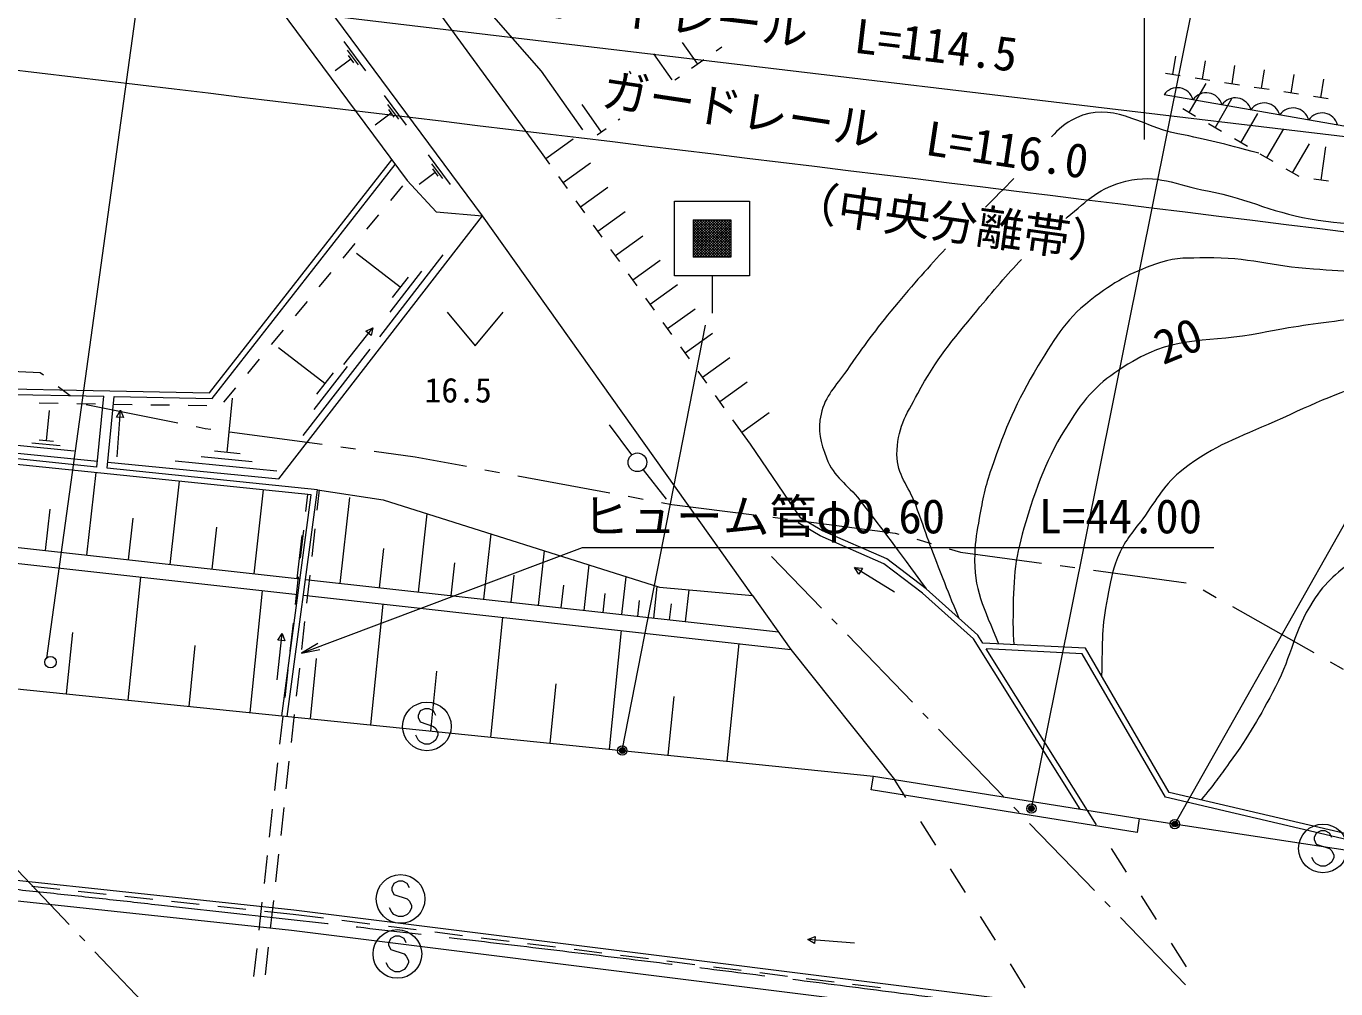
# Model space of a CAD drawing. Units: millimetres, scale not verified. Extents: x 40000 to 680000, y 20000 to 380000.
# Drawn here: x 472646 to 542625, y 294604 to 346059 of the extents above; entities that cross this region are included whole.
import ezdxf
from ezdxf.enums import TextEntityAlignment as Align

# ---------------------------------------------------------------- set-up
doc = ezdxf.new("R2010")
doc.units = ezdxf.units.MM
doc.header["$LTSCALE"] = 1000
doc.header["$PDMODE"] = 32
doc.header["$PDSIZE"] = 500
doc.linetypes.add('CHAIN', pattern=[18.5, 12, -1.5, 3.5, -1.5])
for name, color, linetype, lineweight in [('M-BGD', 7, 'Continuous', 13), ('M-BMK', 2, 'CHAIN', 13), ('M-BMK-ROW', 30, 'Continuous', 13), ('M-STR-HTXT', 7, 'Continuous', 13), ('M-STR-STR1', 1, 'Continuous', 13), ('M-STR-STRC', 7, 'Continuous', 13)]:
    doc.layers.add(name, color=color, linetype=linetype, lineweight=lineweight)
doc.styles.add('ＭＳ ゴシック', font='')
doc.styles.get('ＭＳ ゴシック').set_extended_font_data('MS Gothic')

# ---------------------------------------------------------------- blocks, each defined once
blk = doc.blocks.new('open_arrow')
at = {"color": 0, "linetype": 'Continuous', "lineweight": -2}
blk.add_lwpolyline([(7.5, 1.25), (0, 0), (7.5, -1.25)], dxfattribs=at)

msp = doc.modelspace()

# ---------------------------------------------------------------- linework, layer by layer
at = {"layer": 'M-BGD'}
for p, q in [((482409, 352105), (493002, 337804)), ((497036, 335927), (485019, 352105)), ((500185, 339307), (490828, 352105)), ((489614, 345248), (490785, 343671)), ((508529, 344027), (507712, 345184)), ((489989, 344303), (489148, 343679)), ((489802, 344775), (490387, 343987)), ((489843, 344500), (490136, 344106)), ((507162, 343189), (506184, 344574)), ((509812, 344934), (509509, 344720)), ((533920, 343470), (534075, 344458)), ((504971, 343519), (504877, 343651)), ((508856, 344258), (508203, 343796)), ((535501, 343223), (535655, 344211)), ((537082, 342976), (537236, 343964)), ((538662, 342729), (538817, 343717)), ((507549, 343335), (507311, 343167)), ((534315, 343409), (533525, 343532)), ((534788, 341438), (535693, 342993)), ((535896, 343161), (535106, 343285)), ((537477, 342914), (536686, 343038)), ((540243, 342481), (540398, 343469)), ((541824, 342234), (541978, 343222)), ((491767, 342349), (492942, 340767)), ((539058, 342667), (538267, 342790)), ((540638, 342420), (539848, 342543)), ((542219, 342172), (541429, 342296)), ((491955, 341875), (492543, 341084)), ((491997, 341599), (492291, 341203)), ((503394, 340399), (502355, 341869)), ((535134, 341236), (534442, 341639)), ((536171, 340633), (537076, 342189)), ((492144, 341401), (491300, 340774)), ((504361, 341082), (504282, 341027)), ((536516, 340432), (535825, 340834)), ((537554, 339828), (538459, 341384)), ((503629, 340565), (503158, 340233)), ((538936, 339023), (539842, 340579)), ((500410, 338992), (501873, 340040)), ((537899, 339627), (537208, 340029)), ((540319, 338218), (541225, 339774)), ((541845, 337827), (542093, 339610)), ((494117, 339184), (495297, 337597)), ((494306, 338709), (494896, 337915)), ((500635, 338678), (500185, 339307)), ((501333, 337702), (502797, 338750)), ((539282, 338822), (538591, 339224)), ((494495, 338233), (493649, 337604)), ((494348, 338432), (494643, 338035)), ((501566, 337377), (501100, 338028)), ((540665, 338017), (539974, 338420)), ((492129, 336747), (492766, 337518)), ((502264, 336401), (503728, 337449)), ((542241, 337772), (541449, 337882)), ((502497, 336076), (502031, 336727)), ((490855, 335205), (491492, 335976)), ((511451, 315634), (497036, 335927)), ((503195, 335100), (504659, 336148)), ((503428, 334775), (502963, 335426)), ((504127, 333799), (505590, 334847)), ((489581, 333664), (490218, 334434)), ((492633, 332100), (490300, 333906)), ((494910, 333835), (491522, 329461)), ((504359, 333474), (503894, 334124)), ((505058, 332498), (506522, 333546)), ((488307, 332122), (488944, 332893)), ((493771, 332967), (492078, 330780)), ((493056, 332646), (492210, 331553)), ((505291, 332173), (504825, 332823)), ((505989, 331197), (507453, 332245)), ((487033, 330580), (487670, 331351)), ((506222, 330872), (505756, 331522)), ((495132, 330765), (496632, 328965)), ((496632, 328965), (498132, 330765)), ((506920, 329896), (508384, 330944)), ((485758, 329039), (486396, 329809)), ((489614, 327970), (491169, 329927)), ((490789, 329750), (491169, 329927)), ((491083, 329517), (490789, 329750)), ((491169, 329927), (491083, 329517)), ((507153, 329571), (506688, 330221)), ((507852, 328595), (509315, 329643)), ((508084, 328270), (507619, 328920)), ((484484, 327497), (485121, 328268)), ((488600, 326960), (486136, 328868)), ((491005, 328793), (487428, 324173)), ((508783, 327294), (510247, 328341)), ((489803, 327877), (488014, 325566)), ((489048, 327538), (488153, 326383)), ((509016, 326969), (508550, 327619)), ((509714, 325993), (511178, 327040)), ((464945, 326514), (476792, 326278)), ((476425, 322496), (476792, 326278)), ((476969, 322440), (477341, 326268)), ((483210, 325955), (483847, 326726)), ((483392, 323268), (483677, 326170)), ((509947, 325667), (509481, 326318)), ((473347, 325930), (474347, 325912)), ((473724, 323897), (473884, 325522)), ((475347, 325895), (476347, 325878)), ((477301, 325862), (478301, 325845)), ((477463, 325165), (477676, 325526)), ((477501, 323032), (477676, 325526)), ((477676, 325526), (477837, 325138)), ((479301, 325828), (480301, 325811)), ((481301, 325794), (482301, 325776)), ((510878, 324366), (512342, 325414)), ((477837, 325138), (477463, 325165)), ((505009, 323150), (503822, 324759)), ((511344, 323716), (510412, 325017)), ((467480, 323699), (476456, 322816)), ((475207, 323341), (472161, 323641)), ((474466, 323619), (472943, 323769)), ((474105, 323859), (473343, 323934)), ((484072, 323201), (482712, 323335)), ((514044, 319764), (511344, 323716)), ((486041, 322275), (480600, 322810)), ((484716, 322772), (481996, 323039)), ((475891, 317780), (476382, 322199)), ((505612, 322352), (506835, 320769)), ((442802, 321453), (487278, 316516)), ((480345, 317285), (480840, 321739)), ((484835, 316787), (485333, 321276)), ((488201, 320194), (488321, 321270)), ((443078, 320568), (487165, 315673)), ((487588, 320109), (487691, 321033)), ((489429, 316277), (489939, 320871)), ((473682, 318025), (473927, 320234)), ((493615, 315812), (494080, 319998)), ((478118, 317532), (478365, 319760)), ((482590, 317036), (482839, 319281)), ((487311, 317624), (487477, 319115)), ((487924, 317709), (488090, 319200)), ((487132, 316532), (487387, 318829)), ((497108, 315424), (497495, 318917)), ((491522, 316044), (491754, 318138)), ((500022, 315101), (500345, 318015)), ((512476, 317714), (515140, 314956)), ((495361, 315618), (495555, 317365)), ((502453, 314831), (502723, 317262)), ((519044, 315808), (516915, 317119)), ((517136, 316763), (516915, 317119)), ((516915, 317119), (517333, 317082)), ((517333, 317082), (517136, 316763)), ((478093, 310033), (478764, 316606)), ((487034, 315140), (487200, 316630)), ((487576, 316483), (512846, 313677)), ((487647, 315225), (487813, 316715)), ((498565, 315263), (498727, 316720)), ((504482, 314606), (504707, 316634)), ((484608, 309369), (485273, 315883)), ((487463, 315640), (513508, 312749)), ((501238, 314966), (501373, 316182)), ((503468, 314718), (503580, 315733)), ((506175, 314418), (506363, 316110)), ((507877, 314229), (508066, 315931)), ((511451, 315634), (513508, 312749)), ((491065, 308710), (491724, 315167)), ((505328, 314512), (505422, 315358)), ((507026, 314323), (507120, 315174)), ((487370, 312740), (487536, 314231)), ((497466, 308057), (498119, 314457)), ((515695, 314380), (515973, 314093)), ((474807, 310369), (475142, 313655)), ((486053, 311114), (486324, 313599)), ((486097, 313247), (486324, 313599)), ((486324, 313599), (486470, 313206)), ((486757, 312655), (486923, 314146)), ((503810, 307409), (504457, 313754)), ((516529, 313517), (520003, 309921)), ((450507, 312848), (517915, 305970)), ((481351, 309701), (481683, 312958)), ((486470, 313206), (486097, 313247)), ((510098, 306768), (510740, 313056)), ((487837, 309039), (488166, 312268)), ((513508, 312749), (519043, 305790)), ((529359, 304141), (523950, 312774)), ((486480, 310170), (486646, 311661)), ((487093, 310255), (487259, 311746)), ((494266, 308383), (494592, 311583)), ((500638, 307733), (500962, 310905)), ((506954, 307089), (507275, 310233)), ((520559, 309346), (520836, 309058)), ((486203, 307686), (486369, 309176)), ((486816, 307771), (486982, 309262)), ((521392, 308482), (524866, 304886)), ((485926, 305201), (486092, 306692)), ((486539, 305286), (486706, 306777)), ((485649, 302716), (485815, 304207)), ((486262, 302802), (486429, 304292)), ((525422, 304311), (525700, 304023)), ((526255, 303448), (529729, 299851)), ((532119, 303700), (550021, 300985)), ((474943, 298034), (471496, 301656)), ((485372, 300232), (485538, 301723)), ((485986, 300317), (486152, 301808)), ((472945, 300087), (474436, 299928)), ((475430, 299822), (476922, 299662)), ((477916, 299556), (479408, 299397)), ((480402, 299291), (481894, 299131)), ((482888, 299025), (484380, 298866)), ((485095, 297747), (485262, 299238)), ((485709, 297832), (485875, 299323)), ((530285, 299276), (530563, 298988)), ((485374, 298759), (486916, 298595)), ((486916, 298595), (488526, 298393)), ((489519, 298269), (491007, 298083)), ((531118, 298413), (534592, 294816)), ((475771, 297165), (475495, 297455)), ((491999, 297959), (493488, 297772)), ((494480, 297648), (495968, 297462)), ((484818, 295263), (484985, 296753)), ((485432, 295348), (485598, 296839)), ((496961, 297338), (498449, 297151)), ((499441, 297027), (500930, 296841)), ((501922, 296717), (503410, 296530)), ((514413, 297235), (514801, 297393)), ((516906, 297043), (514413, 297235)), ((514772, 297019), (514413, 297235)), ((514801, 297393), (514772, 297019)), ((479613, 293128), (476322, 296586)), ((504403, 296406), (505891, 296220)), ((506883, 296096), (508372, 295910)), ((509364, 295785), (510852, 295599)), ((511845, 295475), (513333, 295289)), ((514325, 295164), (515814, 294978)), ((516806, 294854), (518294, 294668))]:
    msp.add_line(p, q, dxfattribs=at)
for points in [[(502385, 340517), (500173, 343650), (496224, 348182), (492962, 350353), (491647, 352105)], [(560058, 344320), (559037, 339961), (557338, 339092), (545816, 340239), (533445, 342397)], [(464670, 326820), (482444, 326466), (492179, 338915)], [(477341, 326268), (482588, 326163), (492364, 338665)], [(493002, 337804), (494557, 336137), (497036, 335927)], [(477001, 322763), (486145, 321863), (497036, 335927)], [(486300, 309196), (487878, 321014), (467614, 323102), (464525, 326533), (435344, 329550)], [(476425, 322496), (467759, 323389), (464945, 326514)], [(486598, 309156), (488217, 321281), (476969, 322440)], [(488217, 321281), (491713, 320748), (506494, 316069), (511451, 315634)], [(528966, 304204), (523259, 313313), (520540, 315759), (518481, 317321), (515067, 318819), (513892, 319505)], [(523756, 313085), (523491, 313508), (520732, 315990), (518634, 317582), (515203, 319087), (514044, 319764)], [(563860, 299634), (551584, 300928), (533717, 305106), (529243, 312806), (523756, 313085)], [(563814, 299337), (551534, 300631), (533522, 304843), (529065, 312515), (523950, 312774)], [(63163, 288243), (83517, 288366), (114842, 289514), (146080, 291059), (159464, 291824), (159459, 291824), (160039, 291862), (162629, 292033), (198270, 294388), (253161, 298978), (263294, 299781), (312431, 302756), (341302, 303893), (363212, 304457), (378803, 304685), (409833, 304482), (437392, 303298), (452839, 302220), (462973, 301393), (486944, 298832), (535813, 292716), (552174, 290386), (562227, 288904)], [(63159, 287143), (83540, 287266), (114889, 288415), (146139, 289961), (159532, 290726), (160112, 290764), (162664, 290933), (198352, 293291), (253250, 297882), (263370, 298684), (312486, 301657), (341338, 302794), (363235, 303357), (378807, 303585), (409806, 303382), (437330, 302200), (452756, 301123), (462870, 300297), (486817, 297740), (535667, 291626), (552016, 289297), (562061, 287817), (562062, 287817)]]:
    msp.add_lwpolyline(points, dxfattribs=at)
msp.add_lwpolyline([(517915, 305970), (532119, 303700), (532002, 302968), (517798, 305238)], close=True, dxfattribs=at)
msp.add_circle((505306, 322747), 500, dxfattribs=at)
for centre in [(534156, 341902), (535702, 341632), (537248, 341362), (538794, 341092), (540341, 340823), (541887, 340553)]:
    msp.add_arc(centre, 866, 15.10132, 145.10404, dxfattribs=at)
for points, knots in [([(538514, 339269), (536474, 339820), (535891, 339964), (534187, 340311), (532074, 340743), (530671, 342080), (528727, 341145), (528147, 340866), (527778, 340527), (527440, 340142)], [0, 0, 0, 0, 1, 1, 1, 2, 2, 2, 3, 3, 3, 3]), ([(528195, 335784), (528219, 335804), (528243, 335824), (528267, 335844), (529376, 336766), (530011, 337437), (531412, 337776), (533077, 338179), (534085, 337581), (535766, 337255), (538112, 336800), (539315, 336027), (541681, 335693), (543970, 335370), (545282, 335413), (547594, 335440), (549890, 335467), (551174, 335602), (553462, 335809), (556063, 336043), (557571, 335909), (560112, 336515), (560738, 336664), (561263, 336524), (561685, 337011)], [0, 0, 0, 0, 1, 1, 1, 2, 2, 2, 3, 3, 3, 4, 4, 4, 5, 5, 5, 6, 6, 6, 7, 7, 7, 8, 8, 8, 8]), ([(521767, 334158), (520919, 333248), (520050, 332268), (519050, 331062), (517987, 329780), (517431, 329028), (516489, 327655), (515889, 326782), (515353, 326347), (515119, 325313), (514917, 324417), (515088, 323839), (515412, 322980), (515809, 321926), (516505, 321604), (517195, 320715), (518610, 318895), (519039, 318289), (520732, 315990)], [0, 0, 0, 0, 1, 1, 1, 2, 2, 2, 3, 3, 3, 4, 4, 4, 5, 5, 5, 6, 6, 6, 6]), ([(522504, 314396), (522059, 315455), (521948, 315736), (521606, 316601), (521013, 318099), (520734, 318958), (520175, 320469), (519785, 321524), (519184, 322045), (519177, 323169), (519170, 324514), (519647, 325246), (520285, 326430), (521290, 328298), (522091, 329213), (523443, 330846), (524351, 331942), (525059, 332786), (525829, 333591)], [0, 0, 0, 0, 1, 1, 1, 2, 2, 2, 3, 3, 3, 4, 4, 4, 5, 5, 5, 6, 6, 6, 6]), ([(562033, 333795), (561085, 333700), (560541, 333776), (559598, 333631), (558684, 333492), (558223, 333158), (557306, 333036), (555294, 332767), (554139, 332981), (552108, 332950), (549854, 332916), (548591, 332843), (546337, 332868), (544418, 332888), (543343, 332943), (541427, 333067), (539182, 333213), (537948, 333713), (535698, 333672), (534737, 333655), (534164, 333719), (533251, 333419), (531792, 332939), (530995, 332520), (529763, 331604), (528265, 330489), (527685, 329514), (526723, 327914), (525507, 325891), (524996, 324643), (524218, 322415), (523866, 321408), (523764, 320811), (523572, 319762), (523437, 319021), (523361, 318601), (523332, 317848), (523257, 315907), (523802, 315056), (524605, 313042)], [0, 0, 0, 0, 1, 1, 1, 2, 2, 2, 3, 3, 3, 4, 4, 4, 5, 5, 5, 6, 6, 6, 7, 7, 7, 8, 8, 8, 9, 9, 9, 10, 10, 10, 11, 11, 11, 12, 12, 12, 13, 13, 13, 13]), ([(559291, 331621), (556741, 331445), (555314, 331331), (552767, 331131), (549025, 330838), (546913, 330832), (543189, 330363), (541393, 330136), (540385, 330005), (538609, 329653), (535929, 329121), (534123, 329547), (531779, 328143), (530347, 327286), (529548, 326649), (528629, 325256), (527284, 323218), (526773, 321892), (526055, 319557), (525498, 317743), (525394, 316644), (525379, 314746), (525373, 314064), (525361, 313806), (525426, 313000)], [0, 0, 0, 0, 1, 1, 1, 2, 2, 2, 3, 3, 3, 4, 4, 4, 5, 5, 5, 6, 6, 6, 7, 7, 7, 8, 8, 8, 8]), ([(568370, 329281), (567423, 329314), (566419, 329324), (565323, 329297), (562717, 329231), (561260, 329097), (558662, 328875), (555607, 328615), (553890, 328506), (550849, 328113), (548629, 327826), (547338, 327847), (545188, 327227), (542839, 326550), (541595, 325933), (539366, 324929), (537402, 324044), (536187, 323687), (534479, 322376), (533418, 321563), (533104, 320805), (532305, 319733), (531723, 318952), (531331, 318536), (530956, 317638), (530627, 316852), (530594, 316356), (530428, 315520), (530106, 313903), (530153, 313265), (530111, 311311)], [0, 0, 0, 0, 1, 1, 1, 2, 2, 2, 3, 3, 3, 4, 4, 4, 5, 5, 5, 6, 6, 6, 7, 7, 7, 8, 8, 8, 9, 9, 9, 10, 10, 10, 10]), ([(567705, 324911), (565440, 324640), (563086, 324302), (560242, 323766), (559272, 323583), (558725, 323485), (557773, 323223), (556572, 322893), (555923, 322630), (554733, 322263), (552681, 321630), (551456, 321488), (549470, 320668), (547154, 319714), (545781, 319209), (543797, 317681), (542751, 316876), (542104, 316418), (541395, 315306), (540351, 313668), (540302, 312471), (539401, 310750), (538538, 309101), (538016, 308188), (536933, 306675), (536369, 305888), (536170, 305609), (535430, 304705)], [0, 0, 0, 0, 1, 1, 1, 2, 2, 2, 3, 3, 3, 4, 4, 4, 5, 5, 5, 6, 6, 6, 7, 7, 7, 8, 8, 8, 9, 9, 9, 9])]:
    msp.add_open_spline(points, degree=3, knots=knots, dxfattribs=at)
msp.add_open_spline([(525422, 337918), (524886, 337371), (524388, 336868), (523911, 336383)], degree=3, dxfattribs=at)
at = {"layer": 'M-BMK'}
for centre, radius, start, end in [((389074, -500224), 804424, 83.53085, 90.35646), ((270806, -1626462), 1936839, 81.34886, 83.80823)]:
    msp.add_arc(centre, radius, start, end, dxfattribs=at)
at = {"layer": 'M-BMK-ROW'}
for p, q in [((468616, 327773), (473393, 327547)), ((473393, 327547), (473566, 327414)), ((474358, 326804), (474992, 326315)), ((475842, 325833), (480744, 324850)), ((481725, 324654), (482204, 324558)), ((482204, 324558), (482513, 324516)), ((483504, 324382), (488459, 323714)), ((489450, 323580), (490243, 323473)), ((491234, 323340), (493422, 323044)), ((493422, 323044), (496167, 322535)), ((497150, 322353), (497937, 322207)), ((498920, 322025), (503836, 321113)), ((504819, 320931), (505606, 320785)), ((506589, 320603), (507144, 320500)), ((507144, 320500), (511544, 319934)), ((512535, 319806), (513329, 319704)), ((514321, 319577), (519081, 318965)), ((519081, 318965), (519274, 318909)), ((520234, 318630), (521002, 318407)), ((521963, 318129), (522579, 317950)), ((522579, 317950), (526898, 317363)), ((527889, 317228), (528681, 317121)), ((529672, 316986), (534627, 316312)), ((535532, 315923), (536228, 315529)), ((537098, 315037), (541450, 312575)), ((542320, 312082), (543017, 311688))]:
    msp.add_line(p, q, dxfattribs=at)
at = {"layer": 'M-STR-HTXT'}
msp.add_line((455653, 350586), (569546, 337006), dxfattribs=at)
msp.add_lwpolyline([(487349, 312554), (502363, 318198), (536113, 318198)], dxfattribs=at)
msp.add_arc((-911463, -11327660), 11753071, 82.76477, 83.33058, dxfattribs=at)
at = {"layer": 'M-STR-STR1'}
for p, q in [((519649, 304826), (519043, 305790)), ((529842, 303377), (529359, 304141)), ((521245, 302286), (520447, 303556)), ((531446, 300842), (530644, 302110)), ((522841, 299745), (522043, 301016)), ((533049, 298306), (532248, 299574)), ((524436, 297205), (523638, 298475)), ((534653, 295771), (533851, 297039)), ((526032, 294665), (525234, 295935))]:
    msp.add_line(p, q, dxfattribs=at)
at = {"layer": 'M-STR-STRC'}
for p, q in [((532380, 359823), (532380, 340003)), ((526359, 304239), (536313, 353776)), ((479116, 351279), (473732, 312286)), ((507294, 336711), (511294, 336711)), ((507294, 332711), (507294, 336711)), ((511294, 336711), (511294, 332711)), ((508294, 335711), (510294, 335711)), ((508294, 335711), (508294, 333711)), ((508294, 335660), (508345, 335711)), ((508294, 335518), (508486, 335711)), ((508294, 335377), (508628, 335711)), ((508294, 335236), (508769, 335711)), ((508294, 335094), (508910, 335711)), ((508294, 334953), (509052, 335711)), ((508294, 334811), (509193, 335711)), ((508294, 334670), (509335, 335711)), ((508294, 334528), (509476, 335711)), ((508294, 334387), (509617, 335711)), ((508294, 334246), (509759, 335711)), ((508294, 334104), (509900, 335711)), ((508294, 333963), (510042, 335711)), ((508294, 333821), (510183, 335711)), ((510204, 333711), (508294, 335621)), ((510062, 333711), (508294, 335479)), ((509921, 333711), (508294, 335338)), ((508325, 333711), (510294, 335680)), ((510294, 333762), (508345, 335711)), ((508466, 333711), (510294, 335538)), ((510294, 333903), (508487, 335711)), ((508607, 333711), (510294, 335397)), ((510294, 334045), (508628, 335711)), ((508749, 333711), (510294, 335256)), ((510294, 334186), (508769, 335711)), ((510294, 334328), (508911, 335711)), ((510294, 334469), (509052, 335711)), ((510294, 334611), (509194, 335711)), ((510294, 334752), (509335, 335711)), ((510294, 334893), (509477, 335711)), ((510294, 335035), (509618, 335711)), ((510294, 335176), (509759, 335711)), ((510294, 335318), (509901, 335711)), ((510294, 335459), (510042, 335711)), ((510294, 335601), (510184, 335711)), ((510294, 335711), (510294, 333711)), ((509779, 333711), (508294, 335196)), ((509638, 333711), (508294, 335055)), ((509497, 333711), (508294, 334914)), ((509355, 333711), (508294, 334772)), ((509214, 333711), (508294, 334631)), ((508890, 333711), (510294, 335114)), ((509032, 333711), (510294, 334973)), ((509173, 333711), (510294, 334831)), ((509315, 333711), (510294, 334690)), ((509456, 333711), (510294, 334549)), ((509072, 333711), (508294, 334489)), ((508931, 333711), (508294, 334348)), ((508790, 333711), (508294, 334206)), ((508648, 333711), (508294, 334065)), ((508507, 333711), (508294, 333924)), ((509597, 333711), (510294, 334407)), ((509739, 333711), (510294, 334266)), ((509880, 333711), (510294, 334124)), ((510022, 333711), (510294, 333983)), ((510163, 333711), (510294, 333841)), ((508365, 333711), (508294, 333782)), ((510294, 333711), (508294, 333711)), ((511294, 332711), (507294, 332711)), ((509294, 332711), (509294, 330711)), ((504497, 307339), (508951, 330074)), ((534021, 303411), (544290, 321591)), ((493703, 309458), (493585, 309221)), ((493939, 309576), (493703, 309458)), ((494176, 309576), (493939, 309576)), ((494412, 309458), (494176, 309576)), ((494530, 309221), (494412, 309458)), ((493585, 309221), (493585, 309103)), ((493585, 309103), (493703, 308867)), ((493703, 308867), (494412, 308630)), ((494412, 308630), (494530, 308512)), ((493585, 307921), (493467, 308158)), ((493703, 307803), (493585, 307921)), ((494530, 307921), (494412, 307803)), ((494530, 308512), (494648, 308276)), ((494648, 308158), (494530, 307921)), ((494648, 308276), (494648, 308158)), ((493939, 307685), (493703, 307803)), ((494176, 307685), (493939, 307685)), ((494412, 307803), (494176, 307685)), ((541817, 303050), (541581, 302932)), ((542054, 303050), (541817, 303050)), ((542290, 302932), (542054, 303050)), ((541581, 302932), (541463, 302695)), ((541463, 302695), (541463, 302577)), ((541463, 302577), (541581, 302341)), ((541581, 302341), (542290, 302105)), ((542408, 302695), (542290, 302932)), ((541463, 301395), (541345, 301632)), ((542290, 302105), (542408, 301986)), ((542408, 301986), (542527, 301750)), ((542527, 301632), (542408, 301395)), ((542527, 301750), (542527, 301632)), ((541581, 301277), (541463, 301395)), ((541817, 301159), (541581, 301277)), ((542054, 301159), (541817, 301159)), ((542290, 301277), (542054, 301159)), ((542408, 301395), (542290, 301277)), ((492295, 300236), (492176, 300000)), ((492531, 300354), (492295, 300236)), ((492767, 300354), (492531, 300354)), ((493004, 300236), (492767, 300354)), ((493122, 300000), (493004, 300236)), ((492176, 300000), (492176, 299881)), ((492176, 299881), (492295, 299645)), ((492295, 299645), (493004, 299409)), ((492176, 298700), (492058, 298936)), ((493004, 299409), (493122, 299291)), ((493122, 299291), (493240, 299054)), ((493240, 298936), (493122, 298700)), ((493240, 299054), (493240, 298936)), ((492295, 298581), (492176, 298700)), ((492531, 298463), (492295, 298581)), ((492767, 298463), (492531, 298463)), ((493004, 298581), (492767, 298463)), ((493122, 298700), (493004, 298581)), ((492125, 297294), (492007, 297058)), ((492007, 297058), (492007, 296940)), ((492007, 296940), (492125, 296703)), ((492362, 297412), (492125, 297294)), ((492598, 297412), (492362, 297412)), ((492834, 297294), (492598, 297412)), ((492953, 297058), (492834, 297294)), ((492125, 296703), (492834, 296467)), ((492834, 296467), (492953, 296349)), ((492953, 296349), (493071, 296112)), ((493071, 296112), (493071, 295994)), ((492007, 295758), (491889, 295994)), ((492125, 295640), (492007, 295758)), ((492362, 295521), (492125, 295640)), ((492598, 295521), (492362, 295521)), ((492834, 295640), (492598, 295521)), ((492953, 295758), (492834, 295640)), ((493071, 295994), (492953, 295758))]:
    msp.add_line(p, q, dxfattribs=at)
for centre, radius in [((473942, 312064), 305), ((494057, 308630), 1300), ((504497, 307339), 150), ((504497, 307339), 120), ((504497, 307339), 90), ((504497, 307339), 60), ((504497, 307339), 30), ((526359, 304239), 150), ((526359, 304239), 120), ((526359, 304239), 90), ((526359, 304239), 60), ((526359, 304239), 30), ((534021, 303411), 150), ((534021, 303411), 120), ((534021, 303411), 90), ((534021, 303411), 60), ((534021, 303411), 30), ((541936, 302105), 1300), ((492649, 299409), 1300), ((492480, 296467), 1300)]:
    msp.add_circle(centre, radius, dxfattribs=at)
for p in [(504497, 307339), (526359, 304239), (534021, 303411)]:
    msp.add_point(p, dxfattribs=at)

# ---------------------------------------------------------------- block references
at = {"layer": 'M-STR-HTXT', "xscale": 133, "yscale": 133, "rotation": 20.6}
msp.add_blockref('open_arrow', (487349, 312554), dxfattribs=at)

# ---------------------------------------------------------------- texts
at = {"layer": 'M-BGD', "style": 'ＭＳ ゴシック'}
msp.add_text('20', height=1833, rotation=22.091, dxfattribs=at).set_placement((533593, 327425), align=Align.BOTTOM_LEFT)
msp.add_text('16.5', height=1320, dxfattribs=at).set_placement((493930, 325548), align=Align.BOTTOM_LEFT)
at = {"layer": 'M-STR-HTXT', "style": 'ＭＳ ゴシック'}
for s, rotation, p in [('ガードレール\u3000L=114.5', 353.2, (512402, 344625)), ('ガードレール\u3000L=116.0', 351.455, (516206, 339302))]:
    msp.add_text(s, height=1833, rotation=rotation, dxfattribs=at).set_placement(p, align=Align.BOTTOM_CENTER)
msp.add_text('（中央分離帯）', height=1833, rotation=352.049, dxfattribs=at).set_placement((513356, 335333), align=Align.BOTTOM_LEFT)
msp.add_text('ヒューム管φ0.60\u3000\u3000L=44.00', height=1833, dxfattribs=at).set_placement((502363, 318398), align=Align.BOTTOM_LEFT)

doc.saveas('drawing.dxf')
